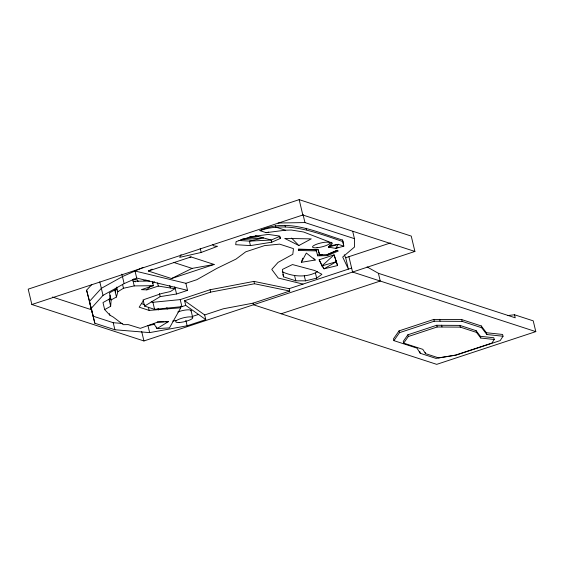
<?xml version="1.0" encoding="UTF-8"?>
<svg xmlns="http://www.w3.org/2000/svg" width="564" height="564" viewBox="0 0 564 564"><rect width="100%" height="100%" fill="white"/><g stroke="black" fill="none" stroke-linecap="round" stroke-linejoin="round"><path stroke-width="0.85" d="M109.55 301.62L110.015 295.261M153.894 323.778L157.025 328.579L168.361 321.656L157.596 322.143L140.309 328.347L128.218 324.61L123.269 324.667L113.16 316.989L109.874 315.163L104.664 309.608L110.664 306.301L111.129 299.942L109.451 292.892L114.767 289.959L116.388 289.642M115.331 292.328L116.706 287.055L117.82 291.736L116.452 297.009L111.129 299.942M313.401 258.143L315.198 260.032L301.345 262.323L302.755 258.206M181.065 254.611L179.704 257.353L201.193 252.46L217.549 246.292L213.869 245.939L212.698 244.769M301.345 262.323L306.322 253.053L315.198 260.032M180.395 306.203L180.769 307.768L169.461 327.91L157.025 328.579L156.63 327.035M331.618 242.287L328.481 247.138L335.749 248.4L343.793 246.165L342.552 240.06C316.46 232.086 286.872 217.577 259.919 230.648L266.123 232.664L285.328 230.204L291.278 230.02L303.594 232.001L332.429 243.126L330.786 245.678L328.481 247.138L338.266 244.318L343.793 246.165L342.552 240.06M494.24 339.479L491.9 343.074L455.423 355.123L438.573 357.865L425.51 353.621L422.831 349.349L403.676 343.123L403.267 341.389L407.885 334.79L436.712 325.266L459.893 325.407L476.094 330.68L480.387 336.32L480.796 338.047L494.24 339.479L493.824 337.751L480.387 336.32M503.025 336.25L500.205 340.578L456.255 355.094L435.958 358.401L420.222 353.283L416.993 348.136L393.919 340.635L393.489 338.844L399.051 330.885L433.786 319.414L461.712 319.584L481.24 325.936L486.408 332.725L486.831 334.515L503.025 336.25L502.594 334.459L486.408 332.725M393.919 340.635L399.481 332.675L434.209 321.205L462.142 321.374L481.663 327.726L486.831 334.515M403.676 343.123L408.294 336.518L437.121 326.993L460.302 327.134L476.509 332.407L480.796 338.047M152.449 281.796L153.38 285.694L141.409 289.649L146.83 289.868L150.292 286.047M152.597 283.495L154.325 281.577M151.237 301.754L152.907 302.297L180.233 299.604L210.083 289.741L253.948 281.387L289.184 288.676L289.755 291.045L254.519 283.755L210.654 292.117L184.618 300.711L204.669 314.945L205.782 319.626L187.156 325.781L149.643 332.619L114.901 329.757L94.837 323.228L86.609 290.199L91.763 284.524M91.001 308.621L103.015 295.381L124.136 283.621L136.692 278.059L187.558 290.354L185.873 283.304L135.015 271.009L136.692 278.059M321.586 264.319L321.959 265.884L334.085 254.865L337.568 265.545L324.046 268.824L321.959 265.884L319.132 259.807L334.085 254.865L337.568 265.545M282.324 271.827C293.252 276.825 306.83 277.833 317.44 271.721M316.658 278.172L321.917 274.294L314.733 270.516L292.483 264.558L282.43 269.423L283.516 276.825L295.832 280.83L305.498 280.83L316.658 278.172L315.466 273.173M174.431 287.132L174.805 288.705L170.37 291.553L161.473 293.562L144.017 299.569L139.181 307.176L149.157 310.419L180.769 307.768M117.82 291.736L123.481 288.26L134.232 285.913L153.38 285.694M143.08 299.822L144.574 306.083L160.183 296.629L176.553 293.992L187.558 290.354M335.827 260.208L336.2 261.774L324.046 268.824L322.002 265.066M110.664 298.92L108.986 299.251L102.986 302.565L104.664 309.608M298.885 245.523L311.25 238.875L284.742 238.424L298.885 245.523L291.581 238.071M189.328 257.233L191.027 256.93L214.151 264.453L171.484 278.546L148.353 271.03L152.167 269.148M171.484 278.546L192.077 268.393L214.151 264.453M338.055 247.272L335.749 248.4L338.266 244.318L330.786 245.678M143.059 267.442L122.458 276.579L101.337 288.338L89.323 301.571L93.159 316.185L113.223 322.707L122.776 323.496M280.343 238.445L279.406 236.006L268.365 234.448L251.241 236.619L236.119 241.611L235.703 244.691L250.444 245.601L271.785 242.189L280.343 238.445L279.836 236.302L271.27 240.038L249.38 241.117L238.967 240.476M337.293 250.261L327.212 254.54L327.465 255.612L338.322 251.001L336.771 250.501L327.303 254.625L319.633 254.85L318.103 249.76L298.335 249.091L298.68 250.465L316.312 250.888L316.059 249.817L298.426 249.394L298.68 250.465M299.174 199.642L28.2 289.149L31.859 304.511L143.933 340.959L414.907 251.452L411.248 236.09L299.174 199.642L302.833 215.004L414.907 251.452M31.859 304.511L302.833 215.004M148.353 271.03L191.027 256.93M146.83 289.868L158.315 286.075L174.805 288.705M185.873 283.304L196.878 279.673L216.795 268.429L236.034 259.08L245.728 251.826L264.523 245.622L279.61 244.134L293.47 248.639L292.801 254.293L278.087 262.352L271.77 269.402L278.2 278.024L303.023 284.108M144.574 306.083L154.585 309.34L181.911 306.654L185.739 305.392L205.782 319.626M344.259 254.724L345.683 257.748L390.471 242.95M192.098 316.538L198.725 314.352M204.669 314.945L223.295 308.79L253.102 303.15L289.755 291.045M289.184 288.676L351.626 268.048M281.161 313.774L380.249 281.041L378.402 273.3L367.065 266.906M507.508 315.565L514.509 314.761L533.234 320.853L535.8 331.625L436.712 364.358L253.483 304.772L253.102 303.15M321.959 265.884L336.2 261.774M143.855 280.696L146.21 280.082M259.919 230.648C287.753 220.834 316.601 232.756 342.919 241.596M266.123 232.664L268.69 232.114M154.783 324.328L147.965 325.569L149.643 332.619M172.69 321.064L176.102 320.437M242.308 239.044L258.516 236.584L249.824 236.788M240.772 239.735L263.571 237.952L249.38 241.117L250.444 245.601M157.222 321.938L164.075 321.762M165.788 321.72L168.361 321.656L165.724 321.663M322.333 254.653L317.462 254.766L317.715 255.837L327.465 255.612M278.073 223.013L304.955 222.576L354.453 238.671L354.537 246.99L342.693 257.022L348.397 269.12L345.683 257.748M149.65 281.048L133.118 281.239L135.67 281.803M133.4 279.053L137.651 279.998L138.025 281.577M255.4 235.738L271.27 240.038L271.785 242.189M285.328 230.204L275.718 227.081L275.352 225.544M378.402 273.3L515.228 317.8L514.509 314.761M535.8 331.625L352.57 272.038L348.912 256.676M173.902 262.486L192.077 268.393M141.395 303.573L144.722 304.659M52.452 297.038L91.763 309.826M319.132 259.807L321.177 263.564M318.068 249.415L319.633 254.85M316.059 249.817L317.715 255.837M86.609 290.199L90.451 304.814M481.24 325.936L481.663 327.726M476.094 330.68L476.509 332.407M461.712 319.584L462.142 321.374M459.893 325.407L460.302 327.134M441.57 325.181L441.986 326.908M439.638 319.309L440.068 321.099M436.712 325.266L437.121 326.993M433.786 319.414L434.209 321.205M425.235 352.465L425.51 353.621M419.792 351.492L420.222 353.283M407.885 334.79L408.294 336.518M399.051 330.885L399.481 332.675M352.712 231.36L354.453 238.671M303.016 214.447L304.955 222.576M306.203 228.244L306.569 229.774M304.306 275.831L305.498 280.83M284.982 225.325L285.349 226.855M294.641 275.831L295.832 280.83M282.916 274.323L283.516 276.825M253.948 281.387L254.519 283.755M200.227 248.4L201.193 252.46M210.083 289.741L210.654 292.117M191.013 310.411L192.691 317.462M184.618 300.711L185.739 305.392M185.852 320.296L187.156 325.781M180.233 299.604L181.911 306.654M174.868 286.942L176.553 293.992M169.792 285.518L170.349 287.851M166.859 307.535L167.233 309.1M157.567 282.959L158.315 286.075M159.436 293.499L160.183 296.629M158.054 308.402L158.428 309.96M152.907 302.297L154.585 309.34M148.417 307.295L149.157 310.419M132.744 279.659L134.232 285.913M141.698 331.576L143.933 340.959M121.88 274.139L124.136 283.621M122.543 284.341L123.481 288.26M114.767 289.959L116.452 297.009M108.986 299.251L110.664 306.301M113.223 322.707L114.901 329.757M109.508 313.605L109.874 315.163M99.786 281.838L103.015 295.381M90.839 306.435L94.837 323.228M177.829 311.977A8.777 2.002 -13.4 0 1 187.015 309.869A8.777 2.002 -13.4 0 1 191.055 310.94M317.024 247.73A8.848 2.023 -13.4 0 0 329.736 242.978A8.848 2.023 -13.4 0 0 316.601 244.233A8.848 2.023 -13.4 0 0 317.024 247.73M179.169 322.474A8.777 2.002 -13.4 0 0 192.74 317.99A8.777 2.002 -13.4 0 0 180.818 318.561A8.777 2.002 -13.4 0 0 179.169 322.474"/></g></svg>
